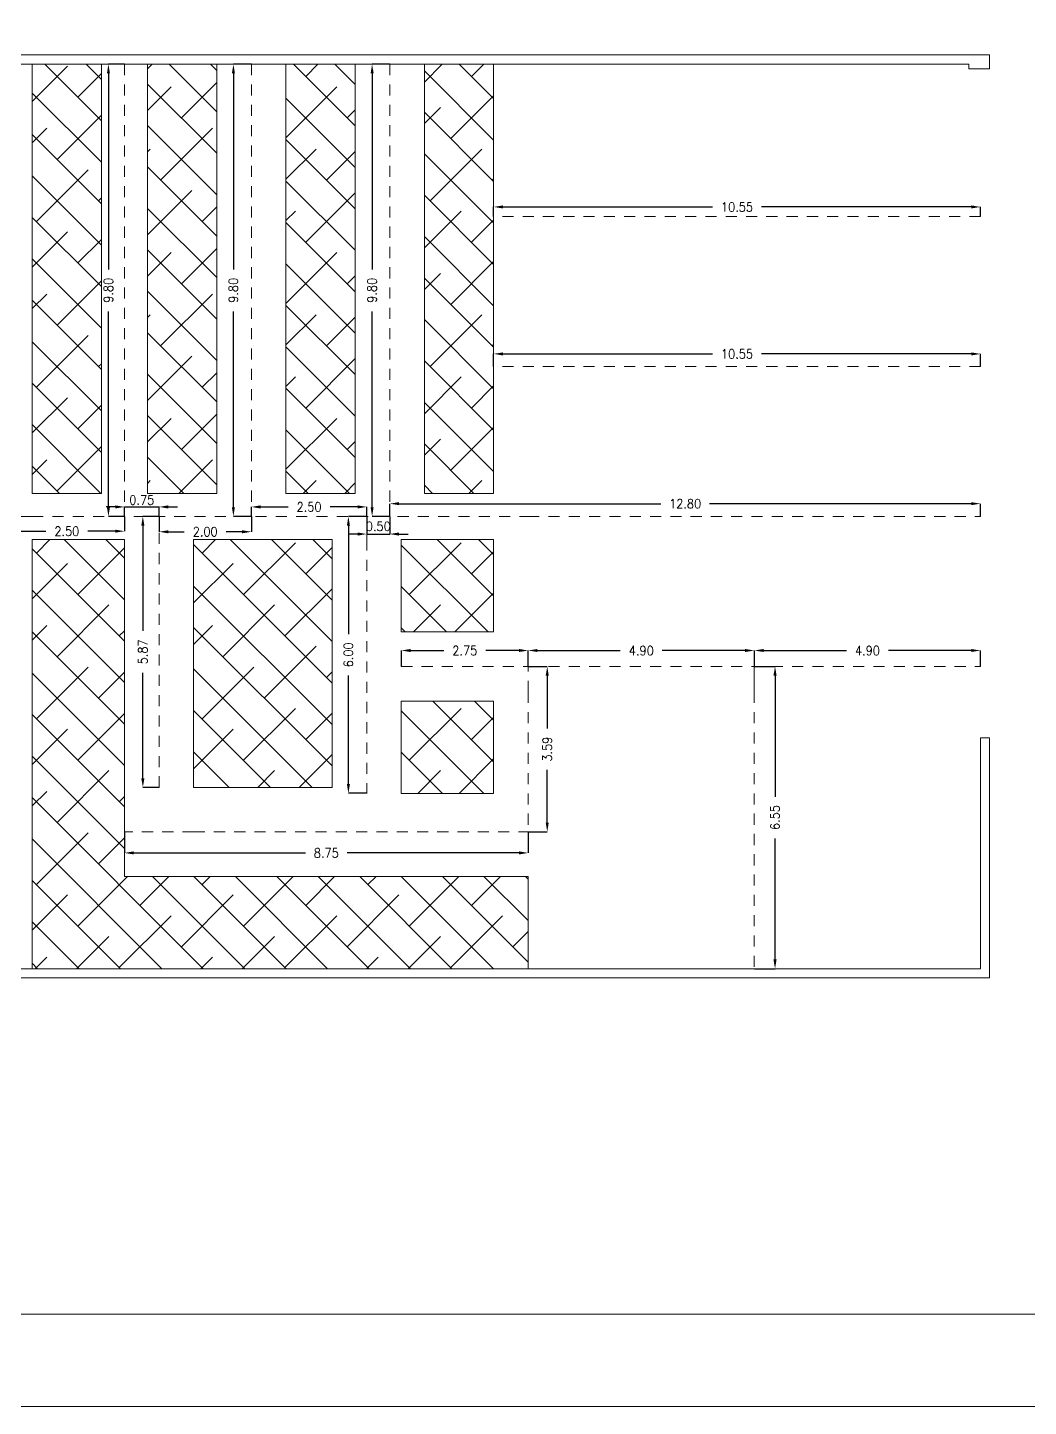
# Model space of a CAD drawing. Header units: inches. Extents: x 48 to 72981, y 3 to 49153.
# Drawn here: x 58.97 to 69.81, y 3 to 17.94 of the extents above; entities that cross this region are included whole.
import ezdxf

# ---------------------------------------------------------------- set-up
doc = ezdxf.new("R2010")
doc.units = ezdxf.units.IN
doc.linetypes.add('ACAD_ISO02W100', pattern=[15, 12, -3])
doc.layers.get('0').update_dxf_attribs({"lineweight": 9})
for name, color, linetype, lineweight in [('Plano1', 7, 'Continuous', 9), ('Plano3', 7, 'Continuous', 9), ('Plano3_rayas', 7, 'ACAD_ISO02W100', 9), ('VG', 7, 'Continuous', 9)]:
    doc.layers.add(name, color=color, linetype=linetype, lineweight=lineweight)
doc.styles.add('80-100', font='romans.shx', dxfattribs={"width": 0.9, "height": 0.1})
doc.dimstyles.new('MOD de 100_conlineas', dxfattribs={"dimtxt": 0.1, "dimasz": 0.1, "dimexe": 0, "dimexo": 0, "dimgap": 0.09, "dimtad": 1, "dimlfac": 2, "dimzin": 1, "dimdsep": 46, "dimtxsty": '80-100', "dimcen": 0.1, "dimclrd": 256, "dimclre": 256, "dimclrt": 256, "dimadec": 0, "dimazin": 0, "dimtfac": 1, "dimtix": 1, "dimtmove": 2, "dimatfit": 3, "dimfxl": 1, "dimtvp": 1.058824, "dimtolj": 1, "dimtzin": 1, "dimarcsym": 0})
pattern_1 = [(315, (37.51015, 33.79807), (0.2245064, 0.2245064), []), (45, (37.51015, 33.79807), (0.2245064, 0.6735192), [0.79375, -0.47625])]

# ---------------------------------------------------------------- blocks, each defined once
blk = doc.blocks.new('PLANTILLA')
at = {"layer": 'VG'}
for p, q in [((72903.71, 49196.011), (72864.71, 49196.011)), ((72862.71, 49195.011), (72904.71, 49195.011))]:
    blk.add_line(p, q, dxfattribs=at)
blk.add_lwpolyline([(72903.71, 49199.561), (72903.71, 49223.711), (72864.71, 49223.711), (72864.71, 49196.011), (72885.71, 49196.011), (72885.71, 49199.611)], dxfattribs=at)
blk = doc.blocks.new('*D278')
at = {"layer": 'Plano3', "lineweight": -2, "transparency": 16777216}
for p, q in [((58.768, 12.643), (58.768, 12.483)), ((60.018, 12.643), (60.018, 12.483)), ((58.868, 12.483), (59.165, 12.483)), ((59.918, 12.483), (59.62, 12.483))]:
    blk.add_line(p, q, dxfattribs=at)
at = {"layer": 'Plano3', "transparency": 16777216}
for points in [[(58.868, 12.5), (58.868, 12.467), (58.768, 12.483)], [(59.918, 12.5), (59.918, 12.467), (60.018, 12.483)]]:
    blk.add_solid(points, dxfattribs=at)
at = {"layer": 'Plano3', "transparency": 16777216, "insert": (59.393, 12.483), "char_height": 0.1, "attachment_point": 5, "style": '80-100'}
blk.add_mtext('\\A1;2.50', dxfattribs=at)
blk = doc.blocks.new('*D279')
at = {"layer": 'Plano3', "lineweight": -2, "transparency": 16777216}
for p, q in [((60.018, 17.543), (59.844, 17.543)), ((59.844, 17.443), (59.844, 15.32)), ((59.844, 12.743), (59.844, 14.865)), ((60.018, 12.643), (59.844, 12.643))]:
    blk.add_line(p, q, dxfattribs=at)
at = {"layer": 'Plano3', "transparency": 16777216}
for points in [[(59.828, 17.443), (59.861, 17.443), (59.844, 17.543)], [(59.828, 12.743), (59.861, 12.743), (59.844, 12.643)]]:
    blk.add_solid(points, dxfattribs=at)
at = {"layer": 'Plano3', "transparency": 16777216, "insert": (59.844, 15.093), "char_height": 0.1, "attachment_point": 5, "rotation": 90, "style": '80-100'}
blk.add_mtext('\\A1;9.80', dxfattribs=at)
blk = doc.blocks.new('*D280')
at = {"layer": 'Plano3', "lineweight": -2, "transparency": 16777216}
for p, q in [((61.393, 17.543), (61.198, 17.543)), ((61.198, 17.443), (61.198, 15.32)), ((61.198, 12.743), (61.198, 14.865)), ((61.393, 12.643), (61.198, 12.643))]:
    blk.add_line(p, q, dxfattribs=at)
at = {"layer": 'Plano3', "transparency": 16777216}
for points in [[(61.182, 17.443), (61.215, 17.443), (61.198, 17.543)], [(61.182, 12.743), (61.215, 12.743), (61.198, 12.643)]]:
    blk.add_solid(points, dxfattribs=at)
at = {"layer": 'Plano3', "transparency": 16777216, "insert": (61.198, 15.093), "char_height": 0.1, "attachment_point": 5, "rotation": 90, "style": '80-100'}
blk.add_mtext('\\A1;9.80', dxfattribs=at)
blk = doc.blocks.new('*D281')
at = {"layer": 'Plano3', "lineweight": -2, "transparency": 16777216}
for p, q in [((62.893, 17.543), (62.701, 17.543)), ((62.701, 17.443), (62.701, 15.32)), ((62.701, 12.743), (62.701, 14.865)), ((62.893, 12.643), (62.701, 12.643))]:
    blk.add_line(p, q, dxfattribs=at)
at = {"layer": 'Plano3', "transparency": 16777216}
for points in [[(62.685, 17.443), (62.718, 17.443), (62.701, 17.543)], [(62.685, 12.743), (62.718, 12.743), (62.701, 12.643)]]:
    blk.add_solid(points, dxfattribs=at)
at = {"layer": 'Plano3', "transparency": 16777216, "insert": (62.701, 15.093), "char_height": 0.1, "attachment_point": 5, "rotation": 90, "style": '80-100'}
blk.add_mtext('\\A1;9.80', dxfattribs=at)
blk = doc.blocks.new('*D282')
at = {"layer": 'Plano3', "lineweight": -2, "transparency": 16777216}
for p, q in [((60.393, 12.643), (60.217, 12.643)), ((60.217, 12.543), (60.217, 11.402)), ((60.217, 9.807), (60.217, 10.948)), ((60.393, 9.707), (60.217, 9.707))]:
    blk.add_line(p, q, dxfattribs=at)
at = {"layer": 'Plano3', "transparency": 16777216}
for points in [[(60.2, 12.543), (60.234, 12.543), (60.217, 12.643)], [(60.2, 9.807), (60.234, 9.807), (60.217, 9.707)]]:
    blk.add_solid(points, dxfattribs=at)
at = {"layer": 'Plano3', "transparency": 16777216, "insert": (60.217, 11.175), "char_height": 0.1, "attachment_point": 5, "rotation": 90, "style": '80-100'}
blk.add_mtext('\\A1;5.87', dxfattribs=at)
blk = doc.blocks.new('*D283')
at = {"layer": 'Plano3', "lineweight": -2, "transparency": 16777216}
for p, q in [((62.643, 12.643), (62.444, 12.643)), ((62.444, 12.543), (62.444, 11.368)), ((62.444, 9.743), (62.444, 10.918)), ((62.643, 9.643), (62.444, 9.643))]:
    blk.add_line(p, q, dxfattribs=at)
at = {"layer": 'Plano3', "transparency": 16777216}
for points in [[(62.428, 12.543), (62.461, 12.543), (62.444, 12.643)], [(62.428, 9.743), (62.461, 9.743), (62.444, 9.643)]]:
    blk.add_solid(points, dxfattribs=at)
at = {"layer": 'Plano3', "transparency": 16777216, "insert": (62.444, 11.143), "char_height": 0.1, "attachment_point": 5, "rotation": 90, "style": '80-100'}
blk.add_mtext('\\A1;6.00', dxfattribs=at)
blk = doc.blocks.new('*D284')
at = {"layer": 'Plano3', "lineweight": -2, "transparency": 16777216}
for p, q in [((64.393, 11.018), (64.599, 11.018)), ((64.599, 10.918), (64.599, 10.346)), ((64.599, 9.325), (64.599, 9.896)), ((64.393, 9.225), (64.599, 9.225))]:
    blk.add_line(p, q, dxfattribs=at)
at = {"layer": 'Plano3', "transparency": 16777216}
for points in [[(64.582, 10.918), (64.615, 10.918), (64.599, 11.018)], [(64.582, 9.325), (64.615, 9.325), (64.599, 9.225)]]:
    blk.add_solid(points, dxfattribs=at)
at = {"layer": 'Plano3', "transparency": 16777216, "insert": (64.599, 10.121), "char_height": 0.1, "attachment_point": 5, "rotation": 90, "style": '80-100'}
blk.add_mtext('\\A1;3.59', dxfattribs=at)
blk = doc.blocks.new('*D285')
at = {"layer": 'Plano3', "lineweight": -2, "transparency": 16777216}
for p, q in [((63.018, 11.018), (63.018, 11.19)), ((63.118, 11.19), (63.478, 11.19)), ((64.293, 11.19), (63.932, 11.19)), ((64.393, 11.018), (64.393, 11.19))]:
    blk.add_line(p, q, dxfattribs=at)
at = {"layer": 'Plano3', "transparency": 16777216}
for points in [[(63.118, 11.207), (63.118, 11.174), (63.018, 11.19)], [(64.293, 11.207), (64.293, 11.174), (64.393, 11.19)]]:
    blk.add_solid(points, dxfattribs=at)
at = {"layer": 'Plano3', "transparency": 16777216, "insert": (63.705, 11.19), "char_height": 0.1, "attachment_point": 5, "style": '80-100'}
blk.add_mtext('\\A1;2.75', dxfattribs=at)
blk = doc.blocks.new('*D286')
at = {"layer": 'Plano3', "lineweight": -2, "transparency": 16777216}
for p, q in [((64.393, 11.018), (64.393, 11.19)), ((64.493, 11.19), (65.39, 11.19)), ((66.743, 11.19), (65.845, 11.19)), ((66.843, 11.018), (66.843, 11.19))]:
    blk.add_line(p, q, dxfattribs=at)
at = {"layer": 'Plano3', "transparency": 16777216}
for points in [[(64.493, 11.207), (64.493, 11.174), (64.393, 11.19)], [(66.743, 11.207), (66.743, 11.174), (66.843, 11.19)]]:
    blk.add_solid(points, dxfattribs=at)
at = {"layer": 'Plano3', "transparency": 16777216, "insert": (65.618, 11.19), "char_height": 0.1, "attachment_point": 5, "style": '80-100'}
blk.add_mtext('\\A1;4.90', dxfattribs=at)
blk = doc.blocks.new('*D287')
at = {"layer": 'Plano3', "lineweight": -2, "transparency": 16777216}
for p, q in [((66.843, 11.018), (66.843, 11.19)), ((66.943, 11.19), (67.84, 11.19)), ((69.193, 11.19), (68.295, 11.19)), ((69.293, 11.018), (69.293, 11.19))]:
    blk.add_line(p, q, dxfattribs=at)
at = {"layer": 'Plano3', "transparency": 16777216}
for points in [[(66.943, 11.207), (66.943, 11.174), (66.843, 11.19)], [(69.193, 11.207), (69.193, 11.174), (69.293, 11.19)]]:
    blk.add_solid(points, dxfattribs=at)
at = {"layer": 'Plano3', "transparency": 16777216, "insert": (68.068, 11.19), "char_height": 0.1, "attachment_point": 5, "style": '80-100'}
blk.add_mtext('\\A1;4.90', dxfattribs=at)
blk = doc.blocks.new('*D288')
at = {"layer": 'Plano3', "lineweight": -2, "transparency": 16777216}
for p, q in [((66.843, 11.018), (67.067, 11.018)), ((67.067, 10.918), (67.067, 9.605)), ((67.067, 7.843), (67.067, 9.155)), ((66.843, 7.743), (67.067, 7.743))]:
    blk.add_line(p, q, dxfattribs=at)
at = {"layer": 'Plano3', "transparency": 16777216}
for points in [[(67.05, 10.918), (67.084, 10.918), (67.067, 11.018)], [(67.05, 7.843), (67.084, 7.843), (67.067, 7.743)]]:
    blk.add_solid(points, dxfattribs=at)
at = {"layer": 'Plano3', "transparency": 16777216, "insert": (67.067, 9.38), "char_height": 0.1, "attachment_point": 5, "rotation": 90, "style": '80-100'}
blk.add_mtext('\\A1;6.55', dxfattribs=at)
blk = doc.blocks.new('*D289')
at = {"layer": 'Plano3', "lineweight": -2, "transparency": 16777216}
for p, q in [((64.018, 15.893), (64.018, 15.996)), ((64.118, 15.996), (66.391, 15.996)), ((69.193, 15.996), (66.919, 15.996)), ((69.293, 15.893), (69.293, 15.996))]:
    blk.add_line(p, q, dxfattribs=at)
at = {"layer": 'Plano3', "transparency": 16777216}
for points in [[(64.118, 16.013), (64.118, 15.98), (64.018, 15.996)], [(69.193, 16.013), (69.193, 15.98), (69.293, 15.996)]]:
    blk.add_solid(points, dxfattribs=at)
at = {"layer": 'Plano3', "transparency": 16777216, "insert": (66.655, 15.996), "char_height": 0.1, "attachment_point": 5, "style": '80-100'}
blk.add_mtext('\\A1;10.55', dxfattribs=at)
blk = doc.blocks.new('*D290')
at = {"layer": 'Plano3', "lineweight": -2, "transparency": 16777216}
for p, q in [((64.018, 14.268), (64.018, 14.404)), ((64.118, 14.404), (66.391, 14.404)), ((69.193, 14.404), (66.919, 14.404)), ((69.293, 14.268), (69.293, 14.404))]:
    blk.add_line(p, q, dxfattribs=at)
at = {"layer": 'Plano3', "transparency": 16777216}
for points in [[(64.118, 14.42), (64.118, 14.387), (64.018, 14.404)], [(69.193, 14.42), (69.193, 14.387), (69.293, 14.404)]]:
    blk.add_solid(points, dxfattribs=at)
at = {"layer": 'Plano3', "transparency": 16777216, "insert": (66.655, 14.404), "char_height": 0.1, "attachment_point": 5, "style": '80-100'}
blk.add_mtext('\\A1;10.55', dxfattribs=at)
blk = doc.blocks.new('*D291')
at = {"layer": 'Plano3', "lineweight": -2, "transparency": 16777216}
for p, q in [((62.893, 12.643), (62.893, 12.781)), ((62.993, 12.781), (65.829, 12.781)), ((69.193, 12.781), (66.356, 12.781)), ((69.293, 12.643), (69.293, 12.781))]:
    blk.add_line(p, q, dxfattribs=at)
at = {"layer": 'Plano3', "transparency": 16777216}
for points in [[(62.993, 12.798), (62.993, 12.765), (62.893, 12.781)], [(69.193, 12.798), (69.193, 12.765), (69.293, 12.781)]]:
    blk.add_solid(points, dxfattribs=at)
at = {"layer": 'Plano3', "transparency": 16777216, "insert": (66.093, 12.781), "char_height": 0.1, "attachment_point": 5, "style": '80-100'}
blk.add_mtext('\\A1;12.80', dxfattribs=at)
blk = doc.blocks.new('*D292')
at = {"layer": 'Plano3', "lineweight": -2, "transparency": 16777216}
for p, q in [((60.018, 9.225), (60.018, 8.997)), ((64.393, 9.225), (64.393, 8.997)), ((60.118, 8.997), (61.978, 8.997)), ((64.293, 8.997), (62.432, 8.997))]:
    blk.add_line(p, q, dxfattribs=at)
at = {"layer": 'Plano3', "transparency": 16777216}
for points in [[(60.118, 9.014), (60.118, 8.981), (60.018, 8.997)], [(64.293, 9.014), (64.293, 8.981), (64.393, 8.997)]]:
    blk.add_solid(points, dxfattribs=at)
at = {"layer": 'Plano3', "transparency": 16777216, "insert": (62.205, 8.997), "char_height": 0.1, "attachment_point": 5, "style": '80-100'}
blk.add_mtext('\\A1;8.75', dxfattribs=at)
blk = doc.blocks.new('*D293')
at = {"layer": 'Plano3', "lineweight": -2, "transparency": 16777216}
for p, q in [((59.918, 12.746), (59.818, 12.746)), ((60.018, 12.643), (60.018, 12.746)), ((60.018, 12.746), (60.393, 12.746)), ((60.393, 12.643), (60.393, 12.746)), ((60.493, 12.746), (60.593, 12.746))]:
    blk.add_line(p, q, dxfattribs=at)
at = {"layer": 'Plano3', "transparency": 16777216}
for points in [[(59.918, 12.763), (59.918, 12.729), (60.018, 12.746)], [(60.493, 12.763), (60.493, 12.729), (60.393, 12.746)]]:
    blk.add_solid(points, dxfattribs=at)
at = {"layer": 'Plano3', "transparency": 16777216, "insert": (60.205, 12.82), "char_height": 0.1, "attachment_point": 5, "style": '80-100'}
blk.add_mtext('\\A1;0.75', dxfattribs=at)
blk = doc.blocks.new('*D294')
at = {"layer": 'Plano3', "lineweight": -2, "transparency": 16777216}
for p, q in [((60.393, 12.643), (60.393, 12.477)), ((61.393, 12.643), (61.393, 12.477)), ((60.493, 12.477), (60.665, 12.477)), ((61.293, 12.477), (61.12, 12.477))]:
    blk.add_line(p, q, dxfattribs=at)
at = {"layer": 'Plano3', "transparency": 16777216}
for points in [[(60.493, 12.493), (60.493, 12.46), (60.393, 12.477)], [(61.293, 12.493), (61.293, 12.46), (61.393, 12.477)]]:
    blk.add_solid(points, dxfattribs=at)
at = {"layer": 'Plano3', "transparency": 16777216, "insert": (60.893, 12.477), "char_height": 0.1, "attachment_point": 5, "style": '80-100'}
blk.add_mtext('\\A1;2.00', dxfattribs=at)
blk = doc.blocks.new('*D295')
at = {"layer": 'Plano3', "lineweight": -2, "transparency": 16777216}
for p, q in [((61.393, 12.643), (61.393, 12.746)), ((61.493, 12.746), (61.79, 12.746)), ((62.543, 12.746), (62.245, 12.746)), ((62.643, 12.643), (62.643, 12.746))]:
    blk.add_line(p, q, dxfattribs=at)
at = {"layer": 'Plano3', "transparency": 16777216}
for points in [[(61.493, 12.763), (61.493, 12.729), (61.393, 12.746)], [(62.543, 12.763), (62.543, 12.729), (62.643, 12.746)]]:
    blk.add_solid(points, dxfattribs=at)
at = {"layer": 'Plano3', "transparency": 16777216, "insert": (62.018, 12.746), "char_height": 0.1, "attachment_point": 5, "style": '80-100'}
blk.add_mtext('\\A1;2.50', dxfattribs=at)
blk = doc.blocks.new('*D296')
at = {"layer": 'Plano3', "lineweight": -2, "transparency": 16777216}
for p, q in [((62.643, 12.643), (62.643, 12.452)), ((62.893, 12.643), (62.893, 12.452)), ((62.543, 12.452), (62.443, 12.452)), ((62.643, 12.452), (62.893, 12.452)), ((62.993, 12.452), (63.093, 12.452))]:
    blk.add_line(p, q, dxfattribs=at)
at = {"layer": 'Plano3', "transparency": 16777216}
for points in [[(62.543, 12.469), (62.543, 12.435), (62.643, 12.452)], [(62.993, 12.469), (62.993, 12.435), (62.893, 12.452)]]:
    blk.add_solid(points, dxfattribs=at)
at = {"layer": 'Plano3', "transparency": 16777216, "insert": (62.768, 12.536), "char_height": 0.1, "attachment_point": 5, "style": '80-100'}
blk.add_mtext('\\A1;0.50', dxfattribs=at)

msp = doc.modelspace()

# ---------------------------------------------------------------- hatches: boundary and pattern name
at = {"layer": 'Plano3'}
h = msp.add_hatch(dxfattribs=at)
h.set_pattern_fill('ANSI38', color=256, scale=0.1, angle=-90)
h.set_pattern_definition(pattern_1)
h.paths.add_polyline_path([(57.2676, 15.9425), (57.2676, 16.4425), (55.0176, 16.4425), (55.0176, 15.9425)])
h.paths.add_polyline_path([(57.2676, 17.0425), (57.2676, 17.5425), (55.0176, 17.5425), (55.0176, 17.0425)])
h.paths.add_polyline_path([(57.2676, 14.8425), (57.2676, 15.3425), (55.0176, 15.3425), (55.0176, 14.8425)])
h.paths.add_polyline_path([(57.0176, 12.8872), (57.0176, 14.3372), (55.6176, 14.3372), (55.6176, 12.8872)])
h.paths.add_polyline_path([(55.0176, 14.5925), (54.2676, 14.5925), (54.2676, 12.8872), (55.0176, 12.8872)])
h.paths.add_polyline_path([(53.7676, 14.5925), (53.0176, 14.5925), (53.0176, 12.8872), (53.7676, 12.8872)])
h.paths.add_polyline_path([(57.7676, 12.8925), (58.5176, 12.8925), (58.5176, 17.5425), (57.7676, 17.5425)])
h.paths.add_polyline_path([(59.0176, 12.8925), (59.7676, 12.8925), (59.7676, 17.5425), (59.0176, 17.5425)])
h.paths.add_polyline_path([(58.5176, 10.3175), (58.5176, 12.3925), (56.4426, 12.3925), (56.4426, 10.3175)])
h.paths.add_polyline_path([(58.5176, 7.7425), (58.5176, 9.8175), (56.4426, 9.8175), (56.4426, 7.7425)])
h.paths.add_polyline_path([(55.6926, 10.3175), (55.6926, 12.3925), (53.6176, 12.3925), (53.6176, 10.3175)])
h.paths.add_polyline_path([(55.6926, 9.8175), (53.6176, 9.8175), (53.6176, 7.7425), (55.6926, 7.7425)])
h.paths.add_polyline_path([(51.8676, 10.3175), (53.0176, 10.3175), (53.0176, 12.1175), (51.8676, 12.1175)])
h.paths.add_polyline_path([(53.0176, 9.8175), (51.3676, 9.8175), (51.3676, 7.7425), (53.0176, 7.7425)])
h = msp.add_hatch(dxfattribs=at)
h.set_pattern_fill('ANSI38', color=256, scale=0.1, angle=-90)
h.set_pattern_definition(pattern_1)
h.paths.add_polyline_path([(61.0176, 17.5425), (60.2676, 17.5425), (60.2676, 12.8925), (61.0176, 12.8925)])
h.paths.add_polyline_path([(62.5176, 17.5425), (61.7676, 17.5425), (61.7676, 12.8925), (62.5176, 12.8925)])
h.paths.add_polyline_path([(63.2676, 12.8925), (64.0176, 12.8925), (64.0176, 17.5425), (63.2676, 17.5425)])
h.paths.add_polyline_path([(64.0176, 11.3925), (64.0176, 12.3925), (63.0176, 12.3925), (63.0176, 11.3925)], flags=17)
h.paths.add_polyline_path([(63.0176, 9.6425), (64.0176, 9.6425), (64.0176, 10.6425), (63.0176, 10.6425)], flags=17)
h.paths.add_polyline_path([(62.2676, 12.3925), (60.7676, 12.3925), (60.7676, 9.707), (62.2676, 9.707)], flags=17)
h.paths.add_polyline_path([(60.0176, 12.3925), (59.0176, 12.3925), (59.0176, 7.7425), (64.3926, 7.7425), (64.3926, 8.7425), (60.0176, 8.7425)])

# ---------------------------------------------------------------- linework, layer by layer
at = {"layer": 'Plano1'}
for p, q in [((69.3926, 7.6425), (51.2676, 7.6425)), ((51.3676, 7.7425), (69.2926, 7.7425)), ((69.3926, 7.7425), (69.3926, 7.6425))]:
    msp.add_line(p, q, dxfattribs=at)
at = {"layer": 'Plano3'}
for p, q in [((69.3926, 17.6425), (51.2676, 17.6425)), ((69.3926, 17.6425), (69.3926, 17.5425)), ((55.0176, 17.5425), (69.1676, 17.5425)), ((69.1676, 17.4925), (69.1676, 17.5425)), ((69.2926, 17.4925), (69.1676, 17.4925)), ((69.3926, 17.4925), (69.2926, 17.4925)), ((69.3926, 17.5425), (69.3926, 17.4925)), ((58.7676, 12.6425), (59.0176, 12.6425)), ((62.6426, 12.3925), (62.6426, 12.6425)), ((59.0176, 12.3925), (60.0176, 12.3925)), ((59.0176, 7.7425), (59.0176, 12.3925)), ((59.0176, 12.3925), (60.0176, 12.3925)), ((60.0176, 12.3925), (60.0176, 8.7425)), ((66.8426, 10.7425), (66.8426, 11.0175)), ((69.3926, 10.2425), (69.2926, 10.2425)), ((69.2926, 10.2425), (69.2926, 9.6925)), ((69.3926, 9.6925), (69.3926, 10.2425)), ((69.2926, 7.7425), (69.2926, 9.6925)), ((69.3926, 9.6925), (69.3926, 7.7425)), ((60.0176, 8.7425), (64.3926, 8.7425)), ((64.3926, 8.7425), (64.3926, 7.7425)), ((64.3926, 7.7425), (59.0176, 7.7425))]:
    msp.add_line(p, q, dxfattribs=at)
for points in [[(59.7676, 17.5425), (59.7676, 12.8925), (59.0176, 12.8925), (59.0176, 17.5425)], [(60.2676, 17.5425), (60.2676, 12.8925), (61.0176, 12.8925), (61.0176, 17.5425)], [(61.7676, 17.5425), (61.7676, 12.8925), (62.5176, 12.8925), (62.5176, 17.5425)], [(63.2676, 17.5425), (63.2676, 12.8925), (64.0176, 12.8925), (64.0176, 17.5425)], [(60.7676, 12.3925), (60.7676, 9.707), (62.2676, 9.707), (62.2676, 12.3925)], [(64.0176, 12.3925), (64.0176, 11.3925), (63.0176, 11.3925), (63.0176, 12.3925)], [(64.0176, 10.6425), (64.0176, 9.6425), (63.0176, 9.6425), (63.0176, 10.6425)]]:
    msp.add_lwpolyline(points, close=True, dxfattribs=at)
at = {"layer": 'Plano3_rayas', "ltscale": 0.01}
for p, q in [((60.0176, 17.5425), (60.0176, 12.6425)), ((61.3926, 17.5425), (61.3926, 12.6425)), ((62.8926, 17.5425), (62.8926, 12.6425)), ((69.2926, 15.8925), (64.0176, 15.8925)), ((69.2926, 14.2675), (64.0176, 14.2675)), ((59.0176, 12.6425), (64.3926, 12.6425)), ((60.3926, 9.707), (60.3926, 12.6425)), ((64.3926, 12.6425), (69.2926, 12.6425)), ((62.6426, 12.3925), (62.6426, 9.6425)), ((63.0176, 11.0175), (64.3926, 11.0175)), ((64.3926, 10.7425), (64.3926, 11.0175)), ((64.3926, 11.0175), (69.2926, 11.0175)), ((64.3926, 10.7425), (64.3926, 9.2248)), ((66.8426, 10.7425), (66.8426, 7.7425)), ((60.7676, 9.2248), (60.0176, 9.2248)), ((60.7676, 9.2248), (64.3926, 9.2248))]:
    msp.add_line(p, q, dxfattribs=at)

# ---------------------------------------------------------------- block references
msp.add_blockref('PLANTILLA', (-72814.9927, -49192.0111))

# ---------------------------------------------------------------- dimensions: what is measured, and where the dimension line sits
at = {"layer": 'Plano3'}
for base, p1, p2, picture, middle in [((59.8444, 12.6425), (60.0176, 17.5425), (60.0176, 12.6425), '*D279', (59.8444, 15.0925)), ((61.1983, 12.6425), (61.3926, 17.5425), (61.3926, 12.6425), '*D280', (61.1983, 15.0925)), ((62.7014, 12.6425), (62.8926, 17.5425), (62.8926, 12.6425), '*D281', (62.7014, 15.0925)), ((60.2169, 9.707), (60.3926, 12.6425), (60.3926, 9.707), '*D282', (60.2169, 11.1748)), ((62.4443, 9.6425), (62.6426, 12.6425), (62.6426, 9.6425), '*D283', (62.4443, 11.1425)), ((64.5986, 9.2248), (64.3926, 11.0175), (64.3926, 9.2248), '*D284', (64.5986, 10.1212)), ((67.0669, 7.7425), (66.8426, 11.0175), (66.8426, 7.7425), '*D288', (67.0669, 9.38))]:
    dim = msp.add_linear_dim(base=base, p1=p1, p2=p2, angle=270, dimstyle='MOD de 100_conlineas', dxfattribs=at)
    dim.commit()
    dim.dimension.update_dxf_attribs({"geometry": picture, "text_midpoint": middle, "dimtype": 160})
for base, p1, p2, picture, middle in [((69.2926, 15.9963), (64.0176, 15.8925), (69.2926, 15.8925), '*D289', (66.6551, 15.9963)), ((64.0176, 14.4036), (69.2926, 14.2675), (64.0176, 14.2675), '*D290', (66.6551, 14.4036)), ((60.3926, 12.7459), (60.0176, 12.6425), (60.3926, 12.6425), '*D293', (60.2055, 12.8205)), ((61.3926, 12.7459), (62.6426, 12.6425), (61.3926, 12.6425), '*D295', (62.0176, 12.7459)), ((69.2926, 12.7814), (62.8926, 12.6425), (69.2926, 12.6425), '*D291', (66.0926, 12.7814)), ((60.0176, 12.4835), (58.7676, 12.6425), (60.0176, 12.6425), '*D278', (59.3926, 12.4835)), ((61.3926, 12.4766), (60.3926, 12.6425), (61.3926, 12.6425), '*D294', (60.8926, 12.4766)), ((62.8926, 12.4519), (62.6426, 12.6425), (62.8926, 12.6425), '*D296', (62.7676, 12.5355)), ((64.3926, 11.1904), (63.0176, 11.0175), (64.3926, 11.0175), '*D285', (63.7051, 11.1904)), ((64.3926, 11.1904), (66.8426, 11.0175), (64.3926, 11.0175), '*D286', (65.6176, 11.1904)), ((69.2926, 11.1904), (66.8426, 11.0175), (69.2926, 11.0175), '*D287', (68.0676, 11.1904)), ((60.0176, 8.9973), (64.3926, 9.2248), (60.0176, 9.2248), '*D292', (62.2051, 8.9973))]:
    dim = msp.add_linear_dim(base=base, p1=p1, p2=p2, dimstyle='MOD de 100_conlineas', dxfattribs=at)
    dim.commit()
    dim.dimension.update_dxf_attribs({"geometry": picture, "text_midpoint": middle, "dimtype": 160})

doc.saveas('drawing.dxf')
